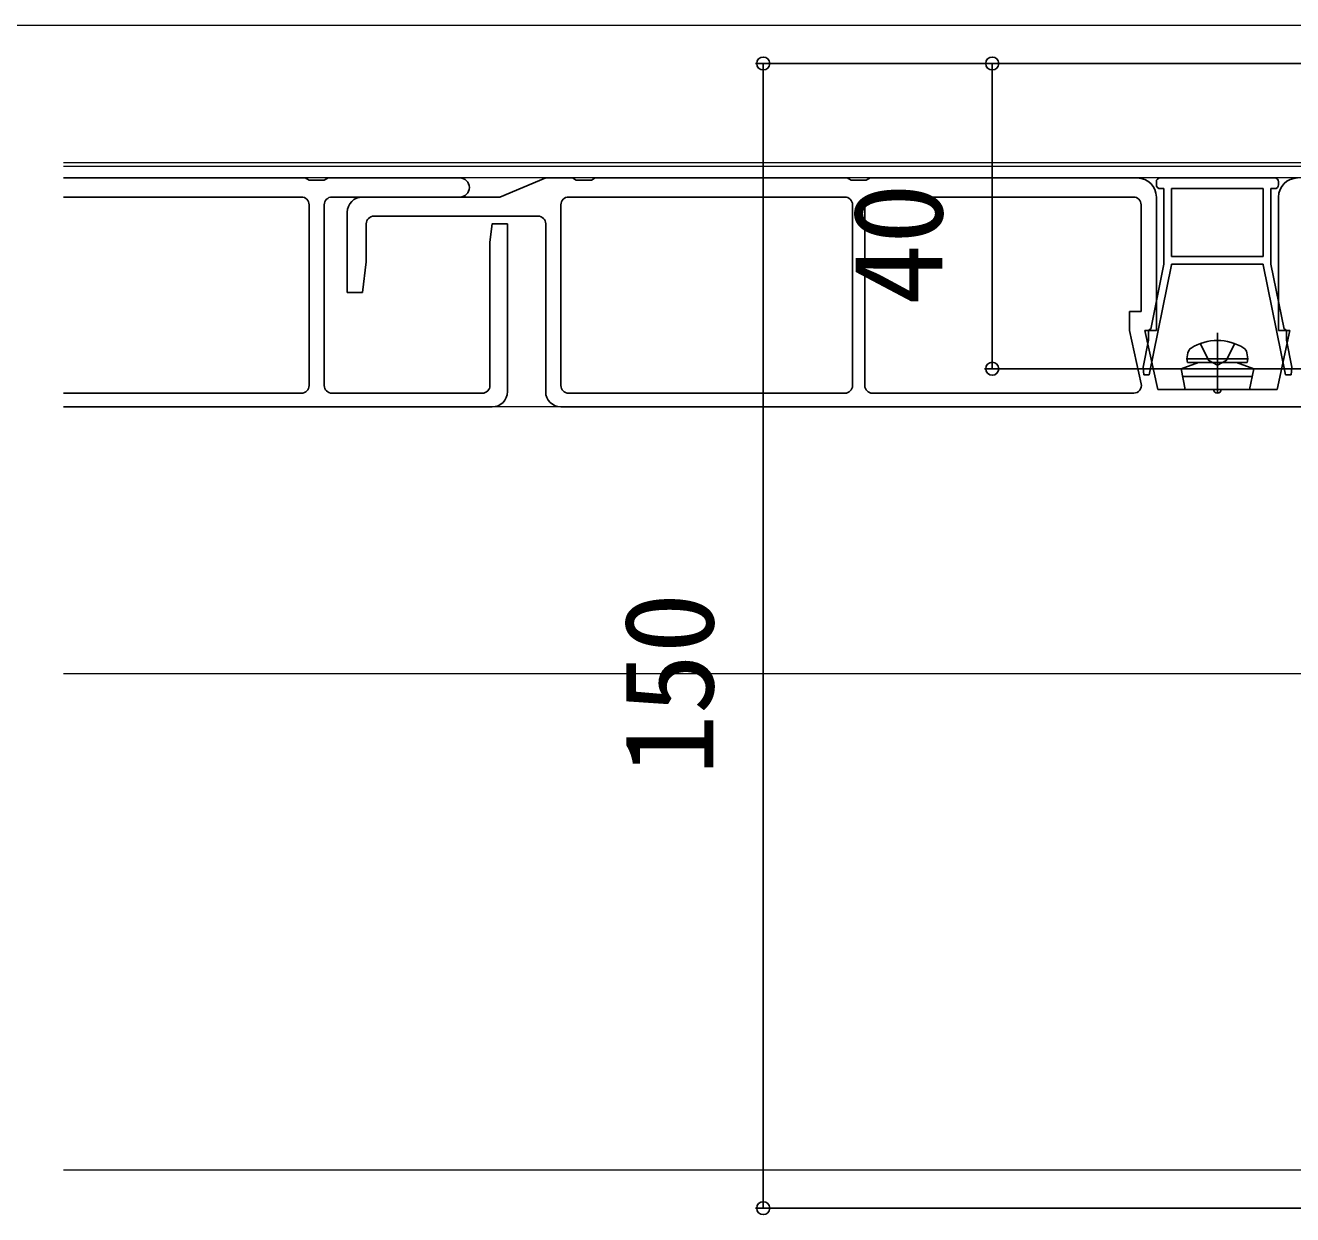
# Model space of a CAD drawing. Units: millimetres, scale not verified. Extents: x -700 to 700, y -1044 to 1038.
# Drawn here: x -23.5 to 142.5, y 301.8 to 457.6 of the extents above; entities that cross this region are included whole.
import ezdxf
from ezdxf.enums import TextEntityAlignment as Align

# ---------------------------------------------------------------- set-up
doc = ezdxf.new("R2010")
doc.units = ezdxf.units.MM
doc.header["$LTSCALE"] = 6
doc.layers.add('0-3_YKK_12', color=2, linetype='Continuous', lineweight=18)
doc.layers.add('0-4_YKK_13', color=4, linetype='Continuous')
doc.layers.add('0-5_YKK_D', color=6, linetype='Continuous')
doc.styles.add('ＭＳ ゴシック', font='')
doc.styles.get('ＭＳ ゴシック').set_extended_font_data('MS Gothic')

msp = doc.modelspace()

# ---------------------------------------------------------------- linework, layer by layer
at = {"layer": '0-3_YKK_12'}
for p, q in [((241.5, 457.603), (-517, 457.603)), ((221.523, 439.603), (-18.5, 439.603)), ((222.04, 439.103), (-18.5, 439.103)), ((224.138, 437.603), (-18.5, 437.603)), ((248.5, 407.603), (-18.5, 407.603)), ((248.5, 372.603), (-18.5, 372.603)), ((248.5, 307.603), (-18.5, 307.603))]:
    msp.add_line(p, q, dxfattribs=at)
at = {"layer": '0-4_YKK_13'}
for p, q in [((-18.5, 437.603), (13.166, 437.603)), ((13.166, 437.603), (13.666, 437.303)), ((13.666, 437.303), (15.666, 437.303)), ((15.666, 437.303), (16.166, 437.603)), ((16.166, 437.603), (33.416, 437.603)), ((44.666, 437.603), (38.666, 435.103)), ((44.666, 437.603), (48.166, 437.603)), ((48.166, 437.603), (48.666, 437.303)), ((48.666, 437.303), (50.666, 437.303)), ((50.666, 437.303), (51.166, 437.603)), ((51.166, 437.603), (84.166, 437.603)), ((84.166, 437.603), (84.666, 437.303)), ((86.666, 437.303), (87.166, 437.603)), ((87.166, 437.603), (122.166, 437.603)), ((124.666, 437.103), (124.666, 436.703)), ((140.166, 437.603), (125.166, 437.603)), ((140.666, 436.703), (140.666, 437.103)), ((-18.5, 435.103), (12.666, 435.103)), ((16.666, 435.103), (33.416, 435.103)), ((20.666, 435.103), (38.666, 435.103)), ((47.666, 435.103), (83.866, 435.103)), ((87.466, 435.103), (121.666, 435.103)), ((124.666, 435.103), (124.666, 417.603)), ((125.166, 436.203), (125.666, 436.203)), ((125.666, 426.303), (125.666, 436.203)), ((126.666, 436.203), (126.666, 427.303)), ((126.666, 436.203), (138.666, 436.203)), ((138.666, 436.203), (138.666, 427.303)), ((139.666, 426.303), (139.666, 436.203)), ((139.666, 436.203), (140.166, 436.203)), ((140.666, 435.103), (140.666, 417.603)), ((13.666, 434.103), (13.666, 410.403)), ((15.666, 434.103), (15.666, 410.403)), ((46.666, 434.103), (46.666, 410.403)), ((84.866, 434.103), (84.866, 410.403)), ((86.466, 434.103), (86.466, 410.403)), ((122.666, 434.103), (122.666, 420.103)), ((18.666, 422.603), (18.666, 433.103)), ((22.166, 432.603), (43.666, 432.603)), ((21.166, 426.603), (21.166, 431.603)), ((39.666, 431.603), (39.666, 409.603)), ((44.666, 431.603), (44.666, 409.603)), ((37.366, 429.203), (37.366, 410.403)), ((138.666, 427.303), (126.666, 427.303)), ((20.666, 422.603), (21.166, 426.603)), ((126.666, 426.202), (123.733, 411.803)), ((125.666, 426.303), (123.935, 417.803)), ((138.666, 426.303), (126.666, 426.303)), ((126.666, 426.303), (126.666, 426.202)), ((138.666, 426.303), (138.666, 426.202)), ((138.666, 426.202), (141.599, 411.803)), ((139.666, 426.303), (141.398, 417.803)), ((18.666, 422.603), (20.666, 422.603)), ((121.166, 420.103), (122.666, 420.103)), ((121.166, 420.103), (121.166, 417.603)), ((121.166, 417.603), (122.685, 410.615)), ((123.166, 417.603), (124.666, 417.603)), ((123.166, 417.603), (124.84, 409.903)), ((123.635, 417.503), (123.635, 416.33)), ((132.666, 417.303), (132.666, 409.403)), ((142.166, 417.603), (140.492, 409.903)), ((140.666, 417.603), (142.166, 417.603)), ((123.635, 416.33), (122.916, 412.803)), ((130.166, 413.403), (127.916, 412.584)), ((128.666, 413.903), (128.808, 414.705)), ((136.666, 413.903), (128.666, 413.903)), ((128.666, 413.903), (128.754, 413.403)), ((136.578, 413.403), (128.754, 413.403)), ((135.166, 413.403), (130.166, 413.403)), ((135.166, 413.403), (137.416, 412.584)), ((136.666, 413.903), (136.525, 414.705)), ((136.666, 413.903), (136.578, 413.403)), ((122.916, 412.803), (123.004, 411.803)), ((123.004, 411.803), (123.733, 411.803)), ((137.416, 412.584), (127.916, 412.584)), ((128.444, 409.903), (127.916, 412.584)), ((136.888, 409.903), (137.416, 412.584)), ((141.599, 411.803), (142.329, 411.803)), ((142.416, 412.803), (142.329, 411.803)), ((137.221, 411.591), (128.112, 411.591)), ((12.666, 409.403), (-18.5, 409.403)), ((36.366, 409.403), (16.666, 409.403)), ((83.866, 409.403), (47.666, 409.403)), ((121.708, 409.403), (87.466, 409.403)), ((132.166, 409.903), (124.84, 409.903)), ((128.444, 409.903), (136.888, 409.903)), ((140.492, 409.903), (133.166, 409.903)), ((37.666, 407.603), (-18.5, 407.603)), ((244.666, 407.603), (46.666, 407.603))]:
    msp.add_line(p, q, dxfattribs=at)
for points in [[(84.666, 437.303), (85.666, 437.303), (86.666, 437.303)], [(39.666, 431.603), (37.666, 431.603), (37.366, 429.203)], [(141.698, 417.503), (141.698, 416.33), (142.416, 412.803)], [(130.408, 415.898), (131.521, 413.666), (132.666, 413.057)], [(134.924, 415.898), (133.811, 413.666), (132.666, 413.057)]]:
    msp.add_lwpolyline(points, dxfattribs=at)
for centre, radius, start, end in [((33.416, 436.353), 1.25, 270, 90), ((122.166, 435.103), 2.5, 0, 90), ((125.166, 437.103), 0.5, 90, 180), ((125.166, 436.703), 0.5, 180, 270), ((140.166, 437.103), 0.5, 0, 90), ((140.166, 436.703), 0.5, 270, 0), ((143.166, 435.103), 2.5, 90, 180), ((12.666, 434.103), 1, 0, 90), ((16.666, 434.103), 1, 90, 180), ((20.666, 433.103), 2, 90, 180), ((47.666, 434.103), 1, 90, 180), ((83.866, 434.103), 1, 0, 90), ((87.466, 434.103), 1, 90, 180), ((121.666, 434.103), 1, 0, 90), ((22.166, 431.603), 1, 90, 180), ((43.666, 431.603), 1, 0, 90), ((123.935, 417.503), 0.3, 90, 180), ((141.398, 417.503), 0.3, 0, 90), ((129.694, 414.549), 0.9, 122.05588, 170), ((132.666, 409.803), 6.5, 57.94412, 122.05588), ((135.638, 414.549), 0.9, 10, 57.94412), ((12.666, 410.403), 1, 270, 0), ((16.666, 410.403), 1, 180, 270), ((36.366, 410.403), 1, 270, 0), ((47.666, 410.403), 1, 180, 270), ((83.866, 410.403), 1, 270, 0), ((87.466, 410.403), 1, 180, 270), ((121.708, 410.403), 1, 270, 12.26477), ((37.666, 409.603), 2, 270, 0), ((46.666, 409.603), 2, 180, 270), ((132.666, 409.903), 0.5, 180, 0)]:
    msp.add_arc(centre, radius, start, end, dxfattribs=at)
at = {"layer": '0-5_YKK_D'}
for p, q in [((211.5, 452.603), (72.166, 452.603)), ((73.166, 452.603), (73.166, 302.603)), ((211.5, 452.603), (102.166, 452.603)), ((103.166, 452.603), (103.166, 412.603)), ((211.5, 412.603), (102.166, 412.603)), ((211.5, 302.603), (72.166, 302.603))]:
    msp.add_line(p, q, dxfattribs=at)
for centre in [(73.166, 452.603), (103.166, 452.603), (103.166, 412.603), (73.166, 302.603)]:
    msp.add_circle(centre, 0.85, dxfattribs=at)

# ---------------------------------------------------------------- texts
at = {"layer": '0-5_YKK_D', "style": 'ＭＳ ゴシック'}
for s, p in [('40', (100.166, 420.966)), ('150', (70.166, 359.33))]:
    msp.add_text(s, height=11.73, rotation=90, dxfattribs=at).set_placement(p, align=Align.BOTTOM_LEFT)

doc.saveas('drawing.dxf')
